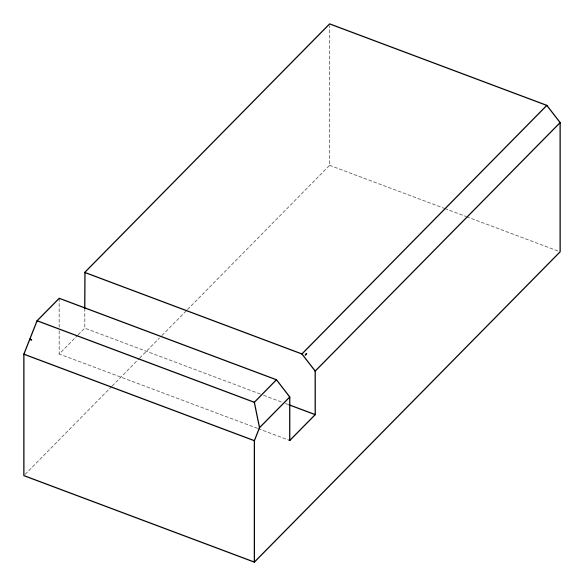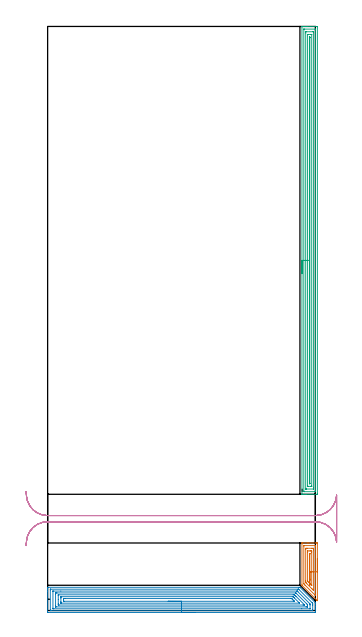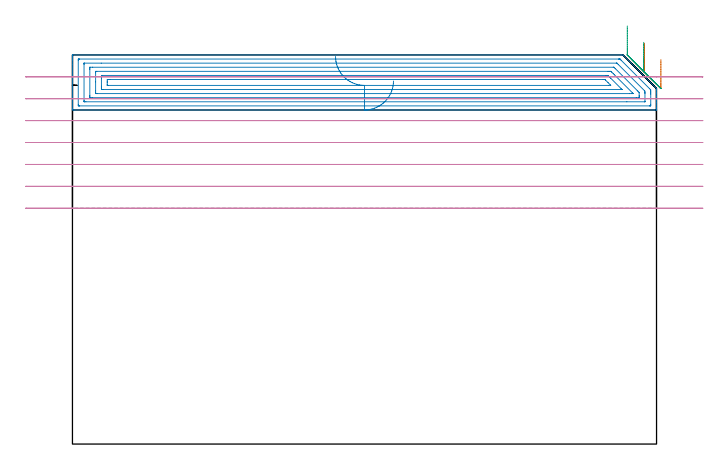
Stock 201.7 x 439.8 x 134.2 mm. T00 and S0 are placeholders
(PLAN: 4 operations, 1 tool changes, 35.1 min)
(1 AREA_MILL | FG_CHAMFER_SURFACE | UGT0205_001 | 1.68 min | 3725 mm3)
(2 AREA_MILL_1 | FG_CHAMFER_SURFACE_1 | UGT0205_001 | 11.43 min | 35500 mm3)
(3 AREA_MILL_2 | FG_CHAMFER_SURFACE_2 | UGT0205_001 | 14.26 min | 24131 mm3)
(4 MILL_RECTANGULAR_SLOT | SLOT_RECTANGULAR | UGT0201_004 | Follow Part, ap 8, ae 75% | 7.69 min | 389665 mm3)
(TOOL UGT0205_001 | Chamfer Mill 20 x 3 x 45 deg. | D20 FL50 Z2)
(TOOL UGT0201_004 | End Mill 32 mm | D32 FL53 Z6)
(OP 1 AREA_MILL)
G17 G21 G94 G90
T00 M6
G54
G17 G0 G90 X203.1 Y39.15 S1061 M3
G43 Z144.3 H0
Z132.7
G94 G1 Y39.112 Z131.828 F250.
Y38.998 Z130.964
Y38.809 Z130.112
Y38.547 Z129.28
Y38.213 Z128.474
Y37.81 Z127.7
Y37.341 Z126.964
Y36.81 Z126.272
Y36.221 Z125.629
Y35.578 Z125.04
Y34.886 Z124.509
Y34.15 Z124.04
Y33.376 Z123.637
Y32.57 Z123.303
Y31.738 Z123.041
Y30.886 Z122.852
Y30.022 Z122.738
Y29.15 Z122.7
Y7.575
X203.094 Y7.416 Z122.702
X203.049 Y7.457 Z122.748
X202.891 Y7.609 Z122.908
X202.835 Y7.664 Z122.964
X191.893 Y18.607 Z133.907
X191.581 Y18.92 Z134.217
X191.506 Y18.999 Z134.292
X191.5 Y19.412 Z134.3
Y50.838
X191.505 Y50.89 Z134.293
X191.638 Y50.9 Z134.161
X195.655 Z130.144
X196.416 Z129.378
X202.103 Z123.693
X202.607 Y50.897 Z123.189
X203.091 Y50.893 Z122.705
X203.093 Y50.882 Z122.703
X203.1 Y50.396 Z122.7
Y29.15
X201.686 Z124.114
X201.685 Y11.483 Z124.115
X201.684 Y11.445 Z124.116
X201.679 Y11.302 Z124.121
X201.635 Y11.327 Z124.165
X201.613 Y11.344 Z124.187
X201.506 Y11.445 Z124.294
X193.762 Y19.188 Z132.038
X193.539 Y19.412 Z132.261
X193.315 Y19.644 Z132.485
X192.921 Y20.054 Z132.879
X192.915 Y20.26 Z132.885
Y20.298
Y48.625
X192.919 Y48.837 Z132.881
X192.921 Y48.881 Z132.879
X193.03 Y48.89 Z132.77
X193.213 Y48.895 Z132.587
X193.488 Y48.899 Z132.312
X201.592 Z124.208
X201.631 Y48.897 Z124.169
X201.67 Y48.89 Z124.13
X201.679 Y48.887 Z124.121
X201.681 Y48.872 Z124.119
X201.684 Y48.831 Z124.116
X201.686 Y48.662 Z124.114
Y48.625
Y29.15
X200.272 Z125.528
X200.271 Y15.871 Z125.529
X200.27 Y15.554 Z125.53
X200.267 Y15.235 Z125.533
X200.265 Y15.16 Z125.535
X200.212 Y15.199 Z125.588
X200.097 Y15.308 Z125.703
X199.953 Y15.448 Z125.847
X199.528 Y15.871 Z126.272
X199.069 Y16.33 Z126.731
X195.102 Y20.298 Z130.698
X194.647 Y20.757 Z131.153
X194.436 Y20.975 Z131.364
X194.335 Y21.082 Z131.465
X194.334 Y21.183 Z131.466
X194.33 Y21.5 Z131.47
X194.329 Y22.068 Z131.471
X194.328 Y22.387 Z131.472
X194.329 Y45.969 Z131.471
X194.331 Y46.286 Z131.469
X194.336 Y46.855 Z131.464
X194.606 Y46.896 Z131.194
X194.647 Y46.897 Z131.153
X195.486 Y46.9 Z130.314
X199.024 Z126.776
X199.91 Y46.898 Z125.89
X199.953 Y46.894 Z125.847
X200.264 Y46.855 Z125.536
X200.268 Y46.54 Z125.532
X200.271 Y45.969 Z125.529
Y45.651
X200.272 Y29.15 Z125.528
X198.857 Z126.943
Y19.192
X198.855 Y19.081 Z126.945
X198.853 Y19.027 Z126.947
X198.852 Y19.013 Z126.948
X198.842 Y19.019 Z126.958
X198.438 Y19.412 Z127.362
X196.416 Y21.434 Z129.384
X195.789 Y22.068 Z130.011
X195.75 Y22.115 Z130.05
X195.747 Y22.153 Z130.053
X195.745 Y22.237 Z130.055
X195.743 Y22.405 Z130.057
Y22.742
Y44.199
X195.748 Y44.868 Z130.052
X195.749 Y44.886 Z130.051
X195.76 Y44.89 Z130.04
X195.803 Y44.895 Z129.997
X195.89 Y44.899 Z129.91
X197.484 Y44.9 Z128.316
X198.184 Y44.898 Z127.616
X198.372 Y44.896 Z127.428
X198.85 Y44.875 Z126.95
X198.855 Y44.413 Z126.945
X198.856 Y44.199 Z126.944
X198.857 Y43.526 Z126.943
Y29.15
X197.443 Z128.357
Y23.696
X197.437 Y22.953 Z128.363
X197.436 Y22.913 Z128.364
X197.354 Y22.953 Z128.446
X197.3 Y23.002 Z128.5
X197.197 Y23.107 Z128.603
X197.174 Y23.136 Z128.626
X197.164 Y23.152 Z128.636
X197.162 Y23.218 Z128.638
X197.159 Y23.409 Z128.641
X197.157 Y23.982 Z128.643
Y42.572
X197.159 Y42.715 Z128.641
X197.161 Y42.81 Z128.639
X197.164 Y42.88 Z128.636
X197.184 Y42.89 Z128.616
X197.3 Y42.896 Z128.5
X197.367 Y42.898 Z128.433
X197.409 Y42.896 Z128.391
X197.43 Y42.892 Z128.37
X197.436 Y42.889 Z128.364
X197.438 Y42.857 Z128.362
X197.442 Y42.572 Z128.358
X197.443 Y42.428 Z128.357
Y29.15
Y28.278 Z128.395
Y27.413 Z128.509
Y26.562 Z128.698
Y25.73 Z128.96
Y24.924 Z129.294
Y24.15 Z129.697
Y23.414 Z130.165
Y22.722 Z130.696
Y22.079 Z131.286
Y21.49 Z131.929
Y20.958 Z132.621
Y20.49 Z133.357
Y20.087 Z134.131
Y19.753 Z134.937
Y19.491 Z135.769
Y19.302 Z136.62
Y19.188 Z137.485
Y19.15 Z138.357
G0 Z144.3
M5
M2
(OP 2 AREA_MILL_1)
G17 G21 G94 G90
T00 M6
G54
G17 G0 G90 X110.8 Y-1.5 S1061 M3
G43 Z144.3 H0
Z125.3
G94 G1 X110.762 Z124.428 F250.
X110.648 Z123.564
X110.459 Z122.712
X110.197 Z121.88
X109.863 Z121.074
X109.46 Z120.3
X108.992 Z119.564
X108.46 Z118.872
X107.871 Z118.229
X107.228 Z117.64
X106.536 Z117.109
X105.8 Z116.64
X105.026 Z116.237
X104.22 Z115.903
X103.388 Z115.641
X102.536 Z115.452
X101.672 Z115.338
X100.8 Z115.3
X0.632
X0.325 Y-1.497 Z115.302
X0.01 Y-1.492 Z115.306
X0. Y-1.173 Z115.624
Y14.238 Z131.033
Y15.652 Z132.449
Y16.021 Z132.816
Y16.758 Z133.558
Y17.014 Z133.814
X0.007 Y17.443 Z134.235
X0.01 Y17.497 Z134.289
X0.185 Y17.5 Z134.3
X189.341
X189.995 Y17.499 Z134.287
X190.126 Y17.375 Z134.173
X201.548 Y5.952 Z122.749
X201.59 Y5.899 Z122.696
X201.6 Y5.849 Z122.648
Y5.811 Z122.61
Y5.172 Z121.972
Y4.435 Z121.23
Y3.176 Z119.973
Y1.762 Z118.557
Y1.132 Z117.928
Y-0.651 Z116.146
X201.598 Y-0.912 Z115.885
X201.592 Y-1.492 Z115.306
X201.552 Y-1.494 Z115.304
X200.968 Y-1.5 Z115.3
X100.8
Y-0.086 Z116.714
X2.421
X2.356 Y-0.085 Z116.715
X2.226 Y-0.082 Z116.718
X2.01 Y-0.074 Z116.726
X2.007 Y-0.021 Z116.779
X2.001 Y0.398 Z117.198
Y15.548 Z132.348
X2.008 Y16.021 Z132.821
X2.01 Y16.067 Z132.867
X2.161 Y16.079 Z132.879
X2.291 Y16.084 Z132.884
X2.356 Y16.086 Z132.886
X188.512
X188.642 Y16.085 Z132.885
X188.903 Y16.081 Z132.881
X188.962 Y16.077 Z132.877
X188.972 Y16.073 Z132.873
X188.992 Y16.057 Z132.857
X189.029 Y16.021 Z132.821
X189.341 Y15.709 Z132.509
X199.179 Y5.87 Z122.67
X199.447 Y5.596 Z122.396
X199.578 Y5.46 Z122.26
X199.59 Y5.326 Z122.126
X199.598 Y4.909 Z121.709
X199.6 Y4.435 Z121.235
Y4.016 Z120.816
X199.599 Y0.452 Z117.252
X199.592 Y-0.021 Z116.779
X199.59 Y-0.067 Z116.733
X199.439 Y-0.079 Z116.721
X199.31 Y-0.084 Z116.716
X199.244 Y-0.085 Z116.715
X100.8 Y-0.086 Z116.714
Y1.328 Z118.128
X4.644 Y1.329 Z118.129
X4.21 Y1.331 Z118.131
X4.065 Y1.333 Z118.133
X4.021 Y1.335 Z118.135
X4.01 Y1.414 Z118.214
X4.005 Y1.553 Z118.353
X4.001 Y1.762 Z118.562
X4. Y14.238 Z131.038
X4.001 Y14.446 Z131.246
X4.01 Y14.655 Z131.455
X4.014 Y14.666 Z131.466
X4.021 Y14.669 Z131.469
X4.047 Y14.671 Z131.471
X9.939 Y14.672 Z131.472
X187.697 Y14.671 Z131.471
X187.813 Y14.669 Z131.469
X187.89 Y14.665 Z131.465
X187.927 Y14.661 Z131.461
X187.952 Y14.639 Z131.439
X188.362 Y14.238 Z131.038
X188.447 Y14.154 Z130.954
X197.391 Y5.209 Z122.009
X197.575 Y5.014 Z121.814
X197.591 Y4.644 Z121.444
X197.597 Y4.435 Z121.235
X197.6 Y4.227 Z121.027
X197.599 Y1.554 Z118.354
X197.59 Y1.345 Z118.145
X197.586 Y1.334 Z118.134
X197.58 Y1.332 Z118.132
X197.553 Y1.329 Z118.129
X191.354 Y1.328 Z118.128
X100.8
Y2.743 Z119.543
X6.802
X6.072 Y2.745 Z119.545
X6.031 Y2.747 Z119.547
X6.013 Y2.749 Z119.549
X6.01 Y2.767 Z119.567
X6.005 Y2.877 Z119.677
X6.002 Y3.099 Z119.899
X6. Y3.542 Z120.342
Y12.454 Z129.254
X6.002 Y12.901 Z129.701
X6.005 Y13.123 Z129.923
X6.01 Y13.233 Z130.033
X6.014 Y13.251 Z130.051
X6.036 Y13.253 Z130.053
X6.091 Y13.255 Z130.055
X6.893 Y13.257 Z130.057
X6.983
X186.658
X186.75 Y13.256 Z130.056
X186.848 Y13.253 Z130.053
X186.87 Y13.251 Z130.051
X186.914 Y13.225 Z130.025
X187.113 Y13.031 Z129.831
X187.408 Y12.742 Z129.542
X194.941 Y5.209 Z122.009
X195.169 Y4.977 Z121.777
X195.59 Y4.546 Z121.346
X195.6 Y4.437 Z121.237
Y3.546 Z120.346
X195.598 Y3.099 Z119.899
X195.595 Y2.877 Z119.677
X195.59 Y2.767 Z119.567
X195.586 Y2.749 Z119.549
X195.564 Y2.747 Z119.547
X195.509 Y2.745 Z119.545
X194.707 Y2.743 Z119.543
X194.617
X100.8
Y4.157 Z120.957
X8.681 Y4.158 Z120.958
X8.062 Y4.161 Z120.961
X8.024 Y4.164 Z120.964
X8.01 Y4.168 Z120.968
X8.004 Y4.219 Z121.019
X8.002 Y4.435 Z121.235
X8. Y5.114 Z121.914
Y8.233 Z125.033
Y11.352 Z128.152
X8.001 Y11.565 Z128.365
X8.003 Y11.735 Z128.535
X8.007 Y11.819 Z128.619
X8.009 Y11.834 Z128.634
X8.044 Y11.837 Z128.637
X8.123 Y11.84 Z128.64
X8.403 Y11.843 Z128.643
X184.87
X185.487 Y11.841 Z128.641
X185.764 Y11.838 Z128.638
X185.852 Y11.836 Z128.636
X185.945 Y11.748 Z128.548
X186.133 Y11.565 Z128.365
X186.658 Y11.043 Z127.843
X187.028 Y10.674 Z127.474
X193.266 Y4.435 Z121.235
X193.38 Y4.319 Z121.119
X193.469 Y4.225 Z121.025
X193.52 Y4.171 Z120.971
X193.476 Y4.164 Z120.964
X193.195 Y4.16 Z120.96
X192.919 Y4.158 Z120.958
X192.304 Y4.157 Z120.957
X100.8
Y5.571 Z122.371
X10.47 Y5.572 Z122.372
X10.223 Y5.573 Z122.373
X10.085 Y5.576 Z122.376
X10.022 Y5.578 Z122.378
X10.01 Y5.609 Z122.409
X10.003 Y5.792 Z122.592
X10.001 Y6.218 Z123.018
X10. Y6.686 Z123.486
Y9.36 Z126.16
X10.001 Y9.782 Z126.582
X10.003 Y10.248 Z127.048
X10.01 Y10.406 Z127.206
X10.013 Y10.423 Z127.223
X10.025 Y10.425 Z127.225
X10.065 Y10.427 Z127.227
X10.146 Y10.428 Z127.228
X184.221 Y10.429 Z127.229
X184.545 Y10.428 Z127.228
X184.707 Y10.425 Z127.225
X184.787 Y10.422 Z127.222
X184.824 Y10.417 Z127.217
X184.87 Y10.377 Z127.177
X185.469 Y9.782 Z126.582
X185.764 Y9.489 Z126.289
X189.341 Y5.91 Z122.71
X189.651 Y5.591 Z122.391
X189.663 Y5.578 Z122.378
X189.659 Y5.577 Z122.377
X189.616 Y5.574 Z122.374
X189.525 Y5.572 Z122.372
X100.8 Y5.571 Z122.371
Y6.985 Z123.785
X12.383 Y6.986 Z123.786
X12.259
X12.135 Y6.989 Z123.789
X12.054 Y6.992 Z123.792
X12.009 Y6.998 Z123.798
X12.007 Y7.023 Z123.823
X12.004 Y7.109 Z123.909
X12.001 Y7.366 Z124.166
Y8. Z124.8
Y8.256 Z125.056
X12.01 Y8.891 Z125.691
X12.02 Y9.008 Z125.808
X12.138 Y9.012 Z125.812
X12.259 Y9.013 Z125.813
X13.029 Y9.015 Z125.815
X13.153
X183.205
X183.453 Y9.014 Z125.814
X183.618 Y9.011 Z125.811
X183.749 Y9.008 Z125.808
X183.79 Y9.001 Z125.801
X183.803 Y8.991 Z125.791
X183.91 Y8.891 Z125.691
X183.975 Y8.828 Z125.628
X184.87 Y7.933 Z124.733
X185.69 Y7.109 Z123.909
X185.764 Y7.03 Z123.83
X185.78 Y6.992 Z123.792
X185.764 Y6.991 Z123.791
X184.993 Y6.986 Z123.786
X100.8 Y6.985 Z123.785
X99.928 Z123.823
X99.064 Z123.937
X98.212 Z124.126
X97.38 Z124.388
X96.574 Z124.722
X95.8 Z125.125
X95.064 Z125.594
X94.372 Z126.125
X93.729 Z126.714
X93.14 Z127.357
X92.608 Z128.05
X92.14 Z128.785
X91.737 Z129.559
X91.403 Z130.365
X91.141 Z131.197
X90.952 Z132.049
X90.838 Z132.914
X90.8 Z133.785
G0 Z144.3
M5
M2
(OP 3 AREA_MILL_2)
G17 G21 G94 G90
T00 M6
G54
G17 G0 G90 X191.5 Y253.65 S1061 M3
G43 Z144.3 H0
G94 G1 Y253.688 Z143.428 F250.
Y253.802 Z142.564
Y253.991 Z141.712
Y254.253 Z140.88
Y254.587 Z140.074
Y254.99 Z139.3
Y255.459 Z138.564
Y255.99 Z137.872
Y256.579 Z137.229
Y257.222 Z136.64
Y257.914 Z136.108
Y258.65 Z135.64
Y259.424 Z135.237
Y260.23 Z134.903
Y261.062 Z134.641
Y261.914 Z134.452
Y262.778 Z134.338
Y263.65 Z134.3
Y439.629
X191.503 Y439.792 Z134.288
X191.519 Y439.8 Z134.271
X191.877 Z133.923
X192.202 Z133.598
X192.878 Z132.917
X194.1 Z131.697
X194.647 Z131.148
X195.258 Z130.537
X202.607 Z123.191
X202.882 Y439.798 Z122.916
X203.092 Y439.79 Z122.706
X203.099 Y439.579 Z122.699
X203.1 Y88.117 Z122.7
X203.096 Y87.719 Z122.702
X203.092 Y87.51 Z122.706
X202.88 Y87.5 Z122.917
X194.647 Z131.148
X194.1 Z131.697
X193.762 Z132.034
X193.216 Z132.581
X192.878 Z132.917
X191.877 Z133.923
X191.519 Y87.507 Z134.272
X191.503 Y87.509 Z134.288
X191.5 Y87.671 Z134.3
Y263.65
X192.914 Z132.886
X192.915 Y437.61 Z132.885
X192.916 Y437.717 Z132.884
X192.918 Y437.77 Z132.882
X192.92 Y437.788 Z132.88
X192.963 Y437.791 Z132.837
X193.364 Y437.799 Z132.436
X201.323 Z124.477
X201.563 Y437.794 Z124.237
X201.674 Y437.79 Z124.126
X201.685 Y437.434 Z124.115
Y437.396
Y89.69
X201.684 Y89.583 Z124.116
X201.682 Y89.53 Z124.118
X201.68 Y89.512 Z124.12
X201.637 Y89.51 Z124.163
X201.236 Y89.501 Z124.564
X193.277 Z132.523
X193.037 Y89.506 Z132.763
X192.926 Y89.51 Z132.874
X192.915 Y89.866 Z132.885
Y89.904
X192.914 Y263.65 Z132.886
X194.328 Z131.472
X194.329 Y435.037 Z131.471
X194.331 Y435.61 Z131.469
X194.334 Y435.769 Z131.466
X194.335 Y435.783 Z131.465
X194.347 Y435.79 Z131.453
X194.395 Y435.795 Z131.405
X194.459 Y435.799 Z131.341
X199.765 Y435.8 Z126.035
X199.953 Y435.798 Z125.847
X200.142 Y435.794 Z125.658
X200.261 Y435.79 Z125.539
X200.265 Y435.716 Z125.535
X200.268 Y435.61 Z125.532
X200.271 Y435.289 Z125.529
Y92.263
X200.269 Y91.69 Z125.531
X200.266 Y91.531 Z125.534
X200.265 Y91.517 Z125.535
X200.253 Y91.51 Z125.547
X200.205 Y91.505 Z125.595
X200.141 Y91.501 Z125.659
X194.835 Y91.5 Z130.965
X194.647 Y91.502 Z131.153
X194.458 Y91.506 Z131.342
X194.339 Y91.51 Z131.461
X194.335 Y91.584 Z131.465
X194.332 Y91.69 Z131.468
X194.329 Y92.011 Z131.471
X194.328 Y263.65 Z131.472
X195.743 Z130.057
Y433.609
X195.744 Y433.706 Z130.056
X195.747 Y433.765 Z130.053
X195.749 Y433.79 Z130.051
X195.77 Y433.792 Z130.03
X195.985 Y433.797 Z129.815
X196.416 Y433.8 Z129.384
X198.207 Z127.593
X198.62 Y433.798 Z127.18
X198.827 Y433.793 Z126.973
X198.848 Y433.79 Z126.952
X198.851 Y433.777 Z126.949
X198.855 Y433.739 Z126.945
X198.857 Y433.684 Z126.943
Y93.691
X198.856 Y93.594 Z126.944
X198.853 Y93.535 Z126.947
X198.851 Y93.51 Z126.949
X198.83 Y93.508 Z126.97
X198.615 Y93.503 Z127.185
X198.184 Y93.5 Z127.616
X196.393 Z129.407
X195.979 Y93.503 Z129.821
X195.773 Y93.507 Z130.027
X195.752 Y93.51 Z130.048
X195.749 Y93.523 Z130.051
X195.745 Y93.561 Z130.055
X195.743 Y93.616 Z130.057
Y263.65
X197.157 Z128.643
X197.158 Y431.432 Z128.642
X197.162 Y431.721 Z128.638
X197.165 Y431.791 Z128.635
X197.179 Y431.795 Z128.621
X197.219 Y431.799 Z128.581
X197.3 Y431.8 Z128.5
X197.393 Y431.799 Z128.407
X197.42 Y431.796 Z128.38
X197.43 Y431.791 Z128.37
X197.436 Y431.767 Z128.364
X197.44 Y431.577 Z128.36
X197.443 Y431.288 Z128.357
Y431.143
X197.442 Y95.868 Z128.358
X197.438 Y95.579 Z128.362
X197.435 Y95.509 Z128.365
X197.421 Y95.505 Z128.379
X197.381 Y95.502 Z128.419
X197.3 Y95.5 Z128.5
X197.207 Y95.501 Z128.593
X197.18 Y95.504 Z128.62
X197.17 Y95.509 Z128.63
X197.164 Y95.533 Z128.636
X197.16 Y95.723 Z128.64
X197.157 Y96.012 Z128.643
Y96.157
Y263.65
Y264.522 Z128.681
Y265.387 Z128.795
Y266.238 Z128.984
Y267.07 Z129.246
Y267.876 Z129.58
Y268.65 Z129.983
Y269.386 Z130.452
Y270.078 Z130.983
Y270.721 Z131.572
Y271.31 Z132.215
Y271.842 Z132.907
Y272.31 Z133.643
Y272.713 Z134.417
Y273.047 Z135.223
Y273.309 Z136.055
Y273.498 Z136.907
Y273.612 Z137.772
Y273.65 Z138.643
G0 Z144.3
M5
M2
(OP 4 MILL_RECTANGULAR_SLOT)
G17 G21 G94 G90
T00 M6
G54
G17 G0 G90 X-16.154 Y48.885 S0 M3
G43 Z144.3 H0
Z126.743
G94 G1 X-15.97 Y51.879 F250.
G2 X0. Y66.9 R16. F500.
G1 X201.6
G2 X217.357 Y53.675 R16.
G1 X217.387 Y53.671
G3 X217.6 Y56.259 R16.
G1 Y82.173
G3 X217.39 Y84.744 R16.
G1 X217.36 Y84.74
G2 X201.6 Y71.5 R16.
G1 X0.
G2 X-15.97 Y86.521 R16.
G1 X-16.154 Y89.515 F250.
G0 Y48.885 Z119.186
G1 X-15.97 Y51.879
G2 X0. Y66.9 R16. F500.
G1 X201.6
G2 X217.59 Y51.466 R16.
G1 Y86.934
G2 X201.6 Y71.5 R16.
G1 X0.
G2 X-15.97 Y86.521 R16.
G1 X-16.154 Y89.515 F250.
G0 Y48.885 Z111.629
G1 X-15.97 Y51.879
G2 X0. Y66.9 R16. F500.
G1 X201.6
G2 X217.59 Y51.466 R16.
G1 Y86.934
G2 X201.6 Y71.5 R16.
G1 X0.
G2 X-15.97 Y86.521 R16.
G1 X-16.154 Y89.515 F250.
G0 Y48.885 Z104.071
G1 X-15.97 Y51.879
G2 X0. Y66.9 R16. F500.
G1 X201.6
G2 X217.59 Y51.466 R16.
G1 Y86.934
G2 X201.6 Y71.5 R16.
G1 X0.
G2 X-15.97 Y86.521 R16.
G1 X-16.154 Y89.515 F250.
G0 Y48.885 Z96.514
G1 X-15.97 Y51.879
G2 X0. Y66.9 R16. F500.
G1 X201.6
G2 X217.59 Y51.466 R16.
G1 Y86.934
G2 X201.6 Y71.5 R16.
G1 X0.
G2 X-15.97 Y86.521 R16.
G1 X-16.154 Y89.515 F250.
G0 Y48.885 Z88.957
G1 X-15.97 Y51.879
G2 X0. Y66.9 R16. F500.
G1 X201.6
G2 X217.59 Y51.466 R16.
G1 Y86.934
G2 X201.6 Y71.5 R16.
G1 X0.
G2 X-15.97 Y86.521 R16.
G1 X-16.154 Y89.515 F250.
G0 Y48.885 Z81.4
G1 X-15.97 Y51.879
G2 X0. Y66.9 R16. F500.
G1 X201.6
G2 X217.59 Y51.466 R16.
G1 Y86.934
G2 X201.6 Y71.5 R16.
G1 X0.
G2 X-15.97 Y86.521 R16.
G1 X-16.154 Y89.515 F250.
G0 Z144.3
M5
M2
